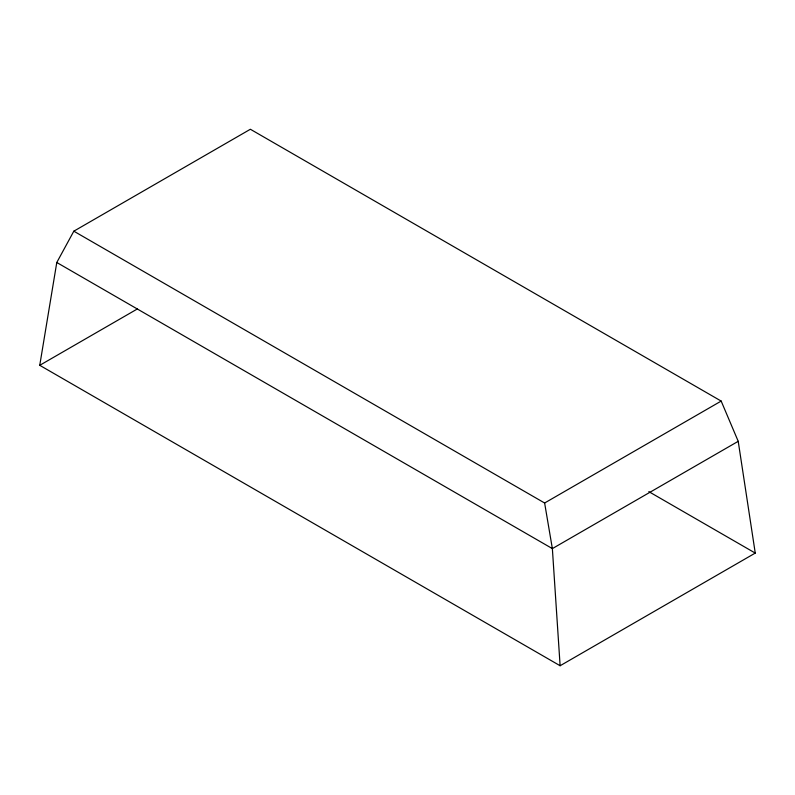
<?xml version="1.0" encoding="UTF-8"?>
<svg xmlns="http://www.w3.org/2000/svg" width="795" height="795" viewBox="0 0 795 795"><rect width="100%" height="100%" fill="white"/><g stroke="black" fill="none" stroke-linecap="round" stroke-linejoin="round"><path stroke-width="1.19" d="M39.75 365.312L56.783 262.489L73.826 231.186L250.375 129.257L721.174 401.078L738.217 441.314L755.25 553.082L560.117 665.743L39.75 365.312L137.316 308.977M73.826 231.186L544.625 503.006L721.174 401.078M738.217 441.314L552.366 548.61L56.783 262.489M648.809 491.628L755.25 553.082M544.625 503.006L552.366 548.61L560.117 665.743"/></g></svg>
